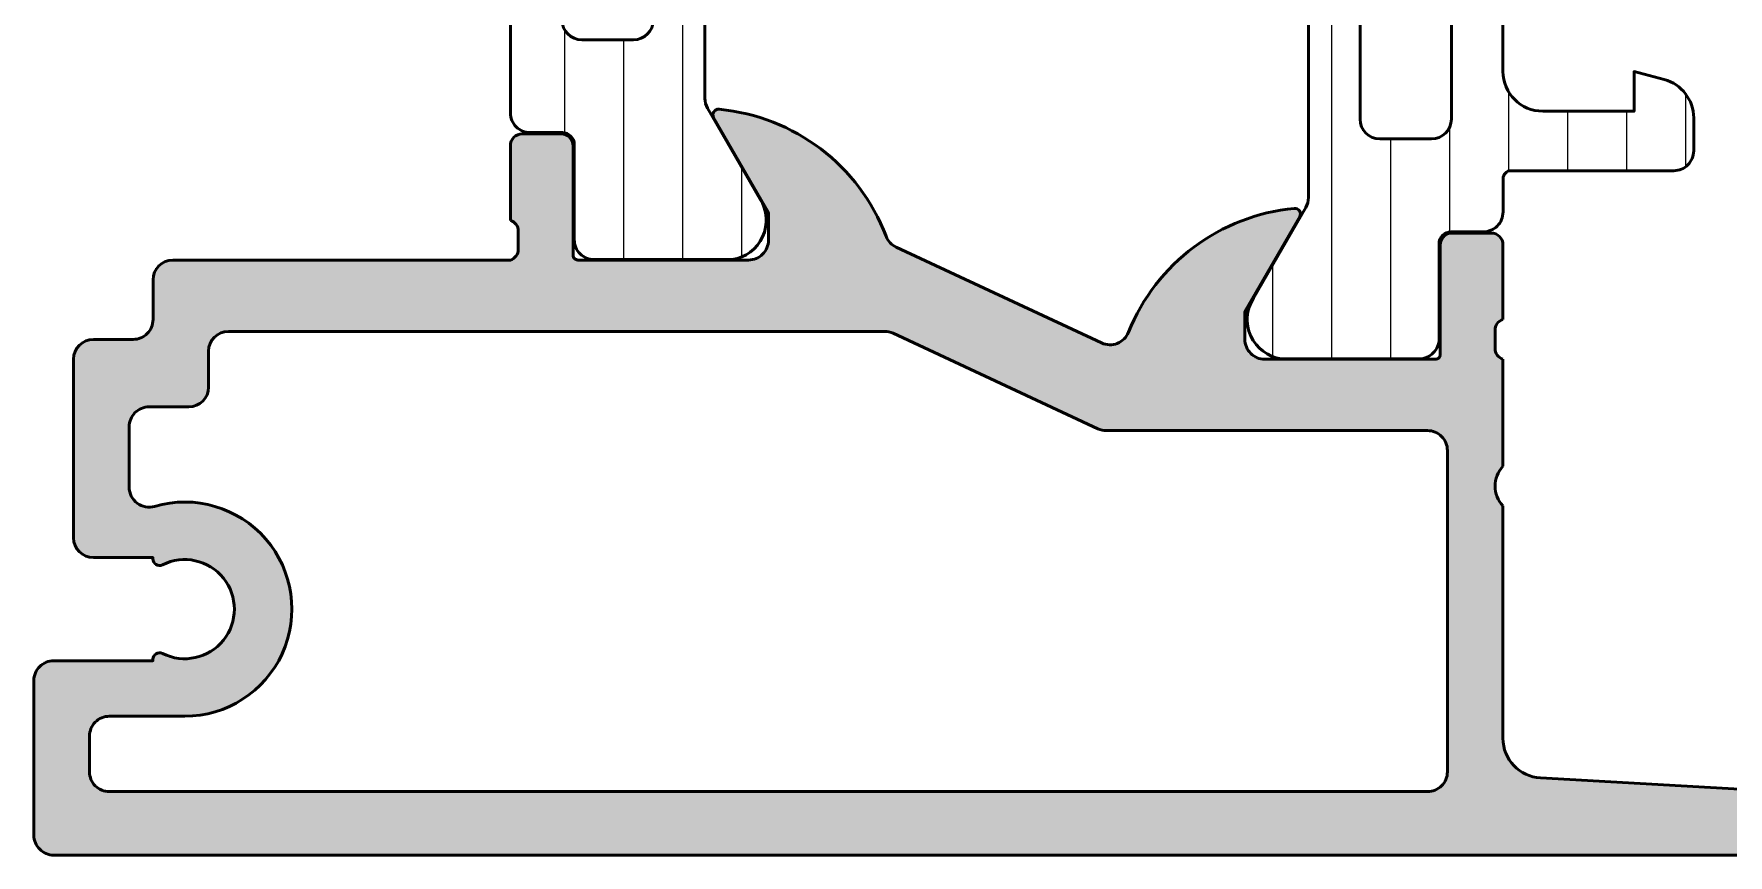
# Model space of a CAD drawing. Extents: x 0 to 67, y 0 to 82.7.
# Drawn here: x 0 to 42.67, y 0 to 20.7 of the extents above; entities that cross this region are included whole.
import ezdxf

# ---------------------------------------------------------------- set-up
doc = ezdxf.new("R2010")
doc.units = 0
for name, color, linetype, lineweight in [('0S-Alu contour', 7, 'Continuous', 50), ('0S-Alu hatch', 252, 'Continuous', 25), ('0S-Plastic contour', 254, 'Continuous', 50), ('0S-Plastic hatch', 253, 'Continuous', 25)]:
    doc.layers.add(name, color=color, linetype=linetype, lineweight=lineweight)
pattern_1 = [(90, (0, 0), (-1.4859, 0), [])]

# ---------------------------------------------------------------- blocks, each defined once
blk = doc.blocks.new('357410__69F29B72_6707_44F7_B56D_9465101F1DC2_')
at = {"layer": '0S-Alu hatch'}
h = blk.add_hatch(color=256, dxfattribs=at)
edge = h.paths.add_edge_path()
edge.add_arc((1.499999999999549, 12.49885488013193), 0.4999999999997762, 90.0000000000259, 180)
edge.add_line((0.9999999999997735, 12.49885488013193), (1.000000000000454, 7.999999999999529))
edge.add_arc((1.499999999999771, 7.99999999999919), 0.499999999999317, 180, 269.9999999999481)
edge.add_line((1.499999999999318, 7.499999999999873), (2.999620259335415, 7.499999999999416))
edge.add_line((2.999620259335415, 7.499999999999416), (2.999620259335186, 7.46421836450143))
edge.add_arc((3.164084523805417, 7.464218364501323), 0.1644642644702308, 180, 296.6479838913181)
edge.add_ellipse((3.798482728659506, 6.200000000000314), major_axis=(-1.250000000000136, 0), ratio=1, start_angle=63.352016108747705, end_angle=296.6479838912639, ccw=False)
edge.add_arc((3.164084523805594, 4.935781635498766), 0.1644642644706334, 63.3520161087329, 180)
edge.add_line((2.99962025933496, 4.935781635498766), (2.999620259334731, 4.900000017331747))
edge.add_line((2.999620259334731, 4.900000017331747), (0.5000228205135491, 4.900114101528616))
edge.add_arc((0.4999999999995341, 4.400114102049857), 0.4999999999995342, 89.99738496172033, 180)
edge.add_line((-1e-16, 4.400114102049857), (0, 0.5000228205134221))
edge.add_arc((0.4999999994796668, 0.5000000000004283), 0.5000000000004425, 179.9973849618429, 270.0000000000638)
edge.add_line((0.4999999994802236, -1.42e-14), (66.50000000000041, -4.832e-13))
edge.add_arc((66.50000000000036, 0.4999999999993775), 0.4999999999998607, 270.0000000000065, 360)
edge.add_line((67.00000000000021, 0.4999999999993775), (66.99999999999955, 4.499999999999744))
edge.add_arc((66.5, 4.500000000000198), 0.4999999999995453, 0, 89.99999999992184)
edge.add_line((66.50000000000068, 4.999999999999744), (65.19999999999959, 4.999999999999744))
edge.add_arc((65.19999999999948, 4.500000000000099), 0.4999999999996448, 89.99999999998697, 180)
edge.add_line((64.69999999999983, 4.500000000000099), (64.69999999999959, 3.999999999999744))
edge.add_line((64.69999999999959, 3.999999999999744), (65.69999999999959, 3.999999999999743))
edge.add_line((65.69999999999959, 3.999999999999743), (65.69999999999958, 2.29999999999994))
edge.add_ellipse((64.69999999999963, 2.299999999999744), major_axis=(-0.999999999999943, 0), ratio=1, start_angle=90.00000000001222, end_angle=180, ccw=False)
edge.add_line((64.69999999999985, 1.299999999999807), (60.69999999999915, 1.299999999999698))
edge.add_ellipse((60.69999999999983, 2.299999999999244), major_axis=(-0.9999999999995461, 0), ratio=1, start_angle=0, end_angle=89.99999999996089, ccw=False)
edge.add_line((59.70000000000029, 2.299999999999247), (59.70000000000005, 3.999999999999532))
edge.add_line((59.70000000000005, 3.999999999999532), (60.6999999999996, 3.99999999999963))
edge.add_line((60.6999999999996, 3.99999999999963), (60.6999999999996, 4.49999999999963))
edge.add_arc((60.19999999999971, 4.499999999999849), 0.4999999999998935, 0, 89.99999999998779)
edge.add_line((60.19999999999981, 4.999999999999742), (57.39999999999987, 4.999999999999744))
edge.add_arc((57.40000000000008, 4.499999999999753), 0.4999999999999903, 90.00000000002362, 180)
edge.add_line((56.90000000000008, 4.499999999999753), (56.89999999999987, 4.299999999999923))
edge.add_arc((57.40000000000003, 4.299999999999855), 0.5000000000001564, 180, 269.9999999999796)
edge.add_line((57.39999999999986, 3.799999999999698), (57.89999999999963, 3.799999999999699))
edge.add_ellipse((57.89999999999942, 3.299999999999034), major_axis=(-0.5000000000006648, 0), ratio=1, start_angle=180, end_angle=269.99999999997556, ccw=False)
edge.add_line((58.40000000000008, 3.299999999999029), (58.39999999999985, 2.099999999999305))
edge.add_ellipse((57.89999999999991, 2.099999999999828), major_axis=(-0.4999999999999432, 0), ratio=1, start_angle=89.99999999996578, end_angle=180, ccw=False)
edge.add_line((57.8999999999996, 1.599999999999883), (43.99999999999705, 1.599999999999781))
edge.add_line((43.99999999999705, 1.599999999999781), (37.94295020946173, 1.946117130887486))
edge.add_ellipse((38.00000000000016, 2.944488465311615), major_axis=(-1.000000000000146, 0), ratio=1, start_angle=0, end_angle=86.72951207682178, ccw=False)
edge.add_line((37.00000000000001, 2.944488465311611), (37, 8.79999999961901))
edge.add_ellipse((37.52500000039982, 9.299999999999752), major_axis=(-0.7250000005521066, 0), ratio=1, start_angle=-43.60281897267538, end_angle=43.602818972701414, ccw=False)
edge.add_line((36.99999999999977, 9.800000000380257), (36.99999999999977, 12.49999999999906))
edge.add_ellipse((37.07896834824692, 12.76796818220607), major_axis=(-0.2793616772218706, 0), ratio=1, start_angle=-1.1645893740699762, end_angle=73.5801235805103, ccw=False)
edge.add_line((36.79966437719669, 12.77364607404976), (36.79966437719599, 13.22724007405143))
edge.add_ellipse((37.07853247283917, 13.232900733528), major_axis=(-0.2789255417371477, 0), ratio=1, start_angle=-73.57540544472249, end_angle=1.162870072786177, ccw=False)
edge.add_line((36.99966537719637, 13.50044407405104), (36.99966537719568, 15.3804550740592))
edge.add_arc((36.69966537719584, 15.38045507405989), 0.2999999999998337, 0, 89.99999999989144)
edge.add_line((36.69966537719641, 15.68045507405972), (35.71969105815378, 15.68045507405961))
edge.add_arc((35.71969105815321, 15.38045507405976), 0.2999999999998515, 89.99999999989144, 180)
edge.add_line((35.41969105815336, 15.38045507405976), (35.41969105815314, 12.62045707405943))
edge.add_ellipse((35.29969105724364, 12.62045707405956), major_axis=(-0.1200000009094992, 0), ratio=1, start_angle=88.05338239233407, end_angle=180, ccw=False)
edge.add_line((35.29561485512317, 12.50052632406377), (30.99999999999977, 12.49999999999909))
edge.add_ellipse((30.99999999999976, 12.99999999999909), major_axis=(-0.5, 0), ratio=1, start_angle=0, end_angle=90.0000000000004, ccw=False)
edge.add_line((30.49999999999977, 12.99999999999909), (30.49999999999977, 13.6999999999991))
edge.add_line((30.49999999999977, 13.6999999999991), (31.88149545762215, 16.09282032302664))
edge.add_arc((31.76188021535149, 16.16188021535078), 0.1381197846482828, 330.0000000000019, 457.702437494094)
edge.add_arc((32.2095420388012, 11.32006509418352), 5.000465915440444, 95.34922800961911, 158.1878454940753)
edge.add_ellipse((27.10287083966966, 13.36384457125108), major_axis=(-0.499999999999996, 0), ratio=1, start_angle=64.99999999999778, end_angle=158.1878454940761, ccw=False)
edge.add_line((26.89156170879929, 12.91069067773277), (21.72007566707026, 15.32219422303301))
edge.add_ellipse((21.93138479794065, 15.77534811655134), major_axis=(-0.5000000000000233, 0), ratio=1, start_angle=20.819289221719828, end_angle=64.9999999999971, ccw=False)
edge.add_arc((16.79050139666486, 13.82052898054743), 4.999999999999972, 20.81928922171844, 84.6507719903807)
edge.add_arc((17.23811978464874, 18.66188021535146), 0.1381197846482985, 82.29756250590837, 209.9999999999924)
edge.add_line((17.11850454237807, 18.59282032302732), (18.50000000000045, 16.19999999999978))
edge.add_line((18.50000000000045, 16.19999999999978), (18.50000000000045, 15.49999999999977))
edge.add_ellipse((18.00000000000046, 15.49999999999976), major_axis=(-0.4999999999999929, 0), ratio=1, start_angle=89.9999999999996, end_angle=180, ccw=False)
edge.add_line((18.00000000000045, 14.99999999999977), (13.70119006412938, 15.00000615864176))
edge.add_ellipse((13.69997431904355, 15.11999999999934), major_axis=(-0.1199999999994153, 0), ratio=1, start_angle=0, end_angle=90.58048545044471, ccw=False)
edge.add_line((13.57997431904414, 15.11999999999934), (13.57997431904254, 17.87999800000021))
edge.add_arc((13.27997431904338, 17.87999800000089), 0.299999999999164, 0, 89.99999999989178)
edge.add_line((13.27997431904395, 18.17999800000005), (12.30000000000063, 18.17999799999971))
edge.add_arc((12.3000000000004, 17.87999799999976), 0.2999999999999545, 89.99999999995693, 180)
edge.add_line((12.00000000000045, 17.87999799999976), (11.99999999999999, 15.9999869999916))
edge.add_ellipse((11.92113290435717, 15.73244365946828), major_axis=(-0.2789255417374166, 0), ratio=1, start_angle=178.8371299271536, end_angle=253.575405444735, ccw=False)
edge.add_line((12.20000100000061, 15.72678299999141), (12.2000010000006, 15.27318899999043))
edge.add_ellipse((11.92116355345789, 15.26752059199266), major_axis=(-0.2788950563270881, 0), ratio=1, start_angle=106.4198764194081, end_angle=181.1645893739749, ccw=False)
edge.add_line((12.00000000000044, 14.99999999999975), (3.499999999999769, 14.99999999999964))
edge.add_arc((3.499999999999827, 14.49999999999981), 0.4999999999998295, 90.00000000000674, 180)
edge.add_line((2.999999999999998, 14.49999999999981), (2.999999999999546, 13.49885488013159))
edge.add_ellipse((2.499999999999711, 13.49885488013176), major_axis=(-0.4999999999998348, 0), ratio=1, start_angle=89.9999999999547, end_angle=180, ccw=False)
edge.add_line((2.499999999999316, 12.99885488013192), (1.499999999999323, 12.9988548801317))
edge = h.paths.add_edge_path()
edge.add_arc((3.900000000286921, 11.79885483518672), 0.4999999999996962, 269.9999974225636, 359.9980588020262)
edge.add_line((4.399999999999649, 11.79883789503868), (4.400030532214473, 12.70001694014851))
edge.add_ellipse((4.900030531927073, 12.7), major_axis=(-0.4999999999995684, 0), ratio=1, start_angle=270.00000000002615, end_angle=359.99805880202615, ccw=False)
edge.add_line((4.900030531926844, 13.19999999999957), (21.42788536740385, 13.19999999999979))
edge.add_ellipse((21.42788536740385, 12.69999999999981), major_axis=(-0.4999999999999786, 0), ratio=1, start_angle=244.99999999999602, end_angle=269.9999999999996, ccw=False)
edge.add_line((21.63919449827422, 13.1531538935181), (26.79953820045112, 10.74684610648078))
edge.add_arc((27.01084733132149, 11.19999999999911), 0.5000000000000036, 244.9999999999982, 270.0000000000008)
edge.add_line((27.01084733132149, 10.6999999999991), (35.10000000000011, 10.69999999999907))
edge.add_ellipse((35.10000000000012, 10.19999999999906), major_axis=(-0.5, 0), ratio=1, start_angle=180, end_angle=270.00000000000165, ccw=False)
edge.add_line((35.60000000000012, 10.19999999999906), (35.5999999999999, 2.099999999999525))
edge.add_ellipse((35.10000000000001, 2.099999999999652), major_axis=(-0.499999999999885, 0), ratio=1, start_angle=89.99999999998698, end_angle=180, ccw=False)
edge.add_line((35.0999999999999, 1.599999999999767), (1.90000000000009, 1.599999999999781))
edge.add_ellipse((1.899999999999749, 2.099999999999667), major_axis=(-0.4999999999998864, 0), ratio=1, start_angle=0, end_angle=90.00000000003911, ccw=False)
edge.add_line((1.399999999999863, 2.099999999999667), (1.399999999999423, 2.999999999999722))
edge.add_ellipse((1.899999999999601, 2.999999999999722), major_axis=(-0.5000000000001777, 0), ratio=1, start_angle=269.9999999999959, end_angle=360, ccw=False)
edge.add_line((1.899999999999636, 3.4999999999999), (3.798482728659336, 3.499999999999872))
edge.add_arc((3.798482728659281, 6.200000000014792), 2.70000000001492, 270.0000000000012, 466.3065154694726)
edge.add_ellipse((2.900000000003705, 9.271274781995494), major_axis=(-0.5000000000042966, 0), ratio=1, start_angle=0, end_angle=106.3065154694747, ccw=False)
edge.add_line((2.399999999999409, 9.271274781995494), (2.400000000000091, 10.79885488014687))
edge.add_ellipse((2.899999999999772, 10.79885488014687), major_axis=(-0.4999999999996808, 0), ratio=1, start_angle=269.99999742256654, end_angle=360, ccw=False)
edge.add_line((2.900000022492122, 11.29885488014655), (3.899999977794545, 11.29885483518702))
at = {"layer": '0S-Alu contour', "color": 7}
for points in [[(17.11850454237807, 18.59282032302732), (18.50000000000045, 16.19999999999978), (18.50000000000045, 15.49999999999977)], [(13.27997431904395, 18.17999800000005), (12.30000000000063, 18.17999799999971)], [(12.00000000000045, 17.87999799999976), (11.99999999999999, 15.9999869999916)], [(13.57997431904414, 15.11999999999934), (13.57997431904254, 17.87999800000021)], [(30.49999999999977, 12.99999999999909), (30.49999999999977, 13.6999999999991), (31.88149545762215, 16.09282032302664)], [(12.20000100000061, 15.72678299999141), (12.2000010000006, 15.27318899999043)], [(35.41969105815336, 15.38045507405976), (35.41969105815314, 12.62045707405943)], [(36.69966537719641, 15.68045507405972), (35.71969105815378, 15.68045507405961)], [(36.99966537719637, 13.50044407405104), (36.99966537719568, 15.3804550740592)], [(12.00000000000044, 14.99999999999975), (3.499999999999769, 14.99999999999964)], [(18.00000000000045, 14.99999999999977), (13.70119006412938, 15.00000615864176)], [(26.89156170879929, 12.91069067773277), (21.72007566707026, 15.32219422303301)], [(2.999999999999998, 14.49999999999981), (2.999999999999546, 13.49885488013159)], [(2.499999999999316, 12.99885488013192), (1.499999999999323, 12.9988548801317)], [(4.900030531926844, 13.19999999999957), (21.42788536740385, 13.19999999999979)], [(21.63919449827422, 13.1531538935181), (26.79953820045112, 10.74684610648078)], [(36.79966437719669, 12.77364607404976), (36.79966437719599, 13.22724007405143)], [(0.9999999999997735, 12.49885488013193), (1.000000000000454, 7.999999999999529)], [(4.399999999999649, 11.79883789503868), (4.400030532214473, 12.70001694014851)], [(35.29561485512317, 12.50052632406377), (30.99999999999977, 12.49999999999909)], [(36.99999999999977, 9.800000000380257), (36.99999999999977, 12.49999999999906)], [(2.900000022492122, 11.29885488014655), (3.899999977794545, 11.29885483518702)], [(2.399999999999409, 9.271274781995494), (2.400000000000091, 10.79885488014687)], [(27.01084733132149, 10.6999999999991), (35.10000000000011, 10.69999999999907)], [(35.60000000000012, 10.19999999999906), (35.5999999999999, 2.099999999999525)], [(37.00000000000001, 2.944488465311611), (37, 8.79999999961901)], [(1.499999999999318, 7.499999999999873), (2.999620259335415, 7.499999999999416), (2.999620259335186, 7.46421836450143)], [(2.99962025933496, 4.935781635498766), (2.999620259334731, 4.900000017331747), (0.5000228205135491, 4.900114101528616)], [(-1e-16, 4.400114102049857), (0, 0.5000228205134221)], [(1.899999999999636, 3.4999999999999), (3.798482728659336, 3.499999999999872)], [(1.399999999999863, 2.099999999999667), (1.399999999999423, 2.999999999999722)], [(57.8999999999996, 1.599999999999883), (43.99999999999705, 1.599999999999781), (37.94295020946173, 1.946117130887486)], [(35.0999999999999, 1.599999999999767), (1.90000000000009, 1.599999999999781)], [(0.4999999994802236, -1.42e-14), (66.50000000000041, -4.832e-13)]]:
    blk.add_lwpolyline(points, dxfattribs=at)
for centre, radius, start, end in [((17.23811978464874, 18.66188021535146), 0.1381197846482985, 82.29756250590837, 209.9999999999924), ((16.79050139666486, 13.82052898054743), 4.999999999999972, 20.81928922171844, 84.6507719903807), ((12.3000000000004, 17.87999799999976), 0.2999999999999545, 89.99999999995693, 180), ((13.27997431904338, 17.87999800000089), 0.299999999999164, 0, 89.99999999989178), ((32.2095420388012, 11.32006509418352), 5.000465915440444, 95.34922800961911, 158.1878454940753), ((31.76188021535149, 16.16188021535078), 0.1381197846482828, 330.0000000000019, 97.70243749409408), ((35.71969105815321, 15.38045507405976), 0.2999999999998515, 89.99999999989144, 180), ((36.69966537719584, 15.38045507405989), 0.2999999999998337, 0, 89.99999999989144), ((3.499999999999827, 14.49999999999981), 0.4999999999998295, 90.00000000000674, 180), ((1.499999999999549, 12.49885488013193), 0.4999999999997762, 90.0000000000259, 180), ((3.900000000286921, 11.79885483518672), 0.4999999999996962, 269.9999974225636, 359.9980588020262), ((27.01084733132149, 11.19999999999911), 0.5000000000000036, 244.9999999999982, 270.0000000000008), ((3.798482728659281, 6.200000000014792), 2.70000000001492, 270.0000000000012, 106.3065154694727), ((1.499999999999771, 7.99999999999919), 0.499999999999317, 180, 269.9999999999481), ((3.164084523805417, 7.464218364501323), 0.1644642644702308, 180, 296.6479838913181), ((0.4999999999995341, 4.400114102049857), 0.4999999999995342, 89.99738496172033, 180), ((3.164084523805594, 4.935781635498766), 0.1644642644706334, 63.3520161087329, 180), ((0.4999999994796668, 0.5000000000004283), 0.5000000000004425, 179.9973849618429, 270.0000000000638)]:
    blk.add_arc(centre, radius, start, end, dxfattribs=at)
at = {"layer": '0S-Alu contour', "color": 7, "extrusion": (0, 0, -1)}
for centre, radius, start, end in [((-11.92113290435717, 15.73244365946828), 0.2789255417374166, 106.424594555265, 181.1628700728464), ((-18.00000000000046, 15.49999999999976), 0.4999999999999929, 180, 270.0000000000004), ((-21.93138479794065, 15.77534811655134), 0.5000000000000233, 295.0000000000029, 339.1807107782802), ((-11.92116355345789, 15.26752059199266), 0.2788950563270881, 178.8354106260251, 253.5801235805919), ((-13.69997431904355, 15.11999999999934), 0.1199999999994153, 269.4195145495553, 0), ((-2.499999999999711, 13.49885488013176), 0.4999999999998348, 180, 270.0000000000454), ((-37.07853247283917, 13.232900733528), 0.2789255417371477, 358.8371299272138, 73.57540544472253), ((-4.900030531927073, 12.7), 0.4999999999995684, 0.0019411979738599, 89.99999999997382), ((-21.42788536740385, 12.69999999999981), 0.4999999999999786, 90.0000000000004, 115.000000000004), ((-27.10287083966966, 13.36384457125108), 0.499999999999996, 201.8121545059239, 295.0000000000022), ((-30.99999999999976, 12.99999999999909), 0.5, 269.9999999999996, 0), ((-35.29969105724364, 12.62045707405956), 0.1200000009094992, 180, 271.9466176076659), ((-37.07896834824692, 12.76796818220607), 0.2793616772218706, 286.4198764194897, 1.164589374070008), ((-2.899999999999772, 10.79885488014687), 0.4999999999996808, 0, 90.00000257743346), ((-35.10000000000012, 10.19999999999906), 0.5, 89.99999999999837, 180), ((-37.52500000039982, 9.299999999999752), 0.7250000005521066, 316.3971810272986, 43.60281897267536), ((-2.900000000003705, 9.271274781995494), 0.5000000000042966, 253.6934845305253, 0), ((-3.798482728659506, 6.200000000000314), 1.250000000000136, 63.35201610873609, 296.6479838912523), ((-1.899999999999601, 2.999999999999722), 0.5000000000001777, 0, 90.00000000000406), ((-38.00000000000016, 2.944488465311615), 1.000000000000146, 273.2704879231782, 0), ((-1.899999999999749, 2.099999999999667), 0.4999999999998864, 269.9999999999609, 0), ((-35.10000000000001, 2.099999999999652), 0.499999999999885, 180, 270.000000000013)]:
    blk.add_arc(centre, radius, start, end, dxfattribs=at)
blk = doc.blocks.new('284027__0E7C1AA2_9661_4B31_A3AD_25A3E8AFE642___9018FBB4_DCEC_4E87_9295_8E8C757F0D72_')
at = {"layer": '0S-Plastic hatch'}
h = blk.add_hatch(dxfattribs=at)
h.set_pattern_fill('ANSI31', color=256, scale=0.4680000000000001, angle=45, style=0)
h.set_pattern_definition(pattern_1)
edge = h.paths.add_edge_path()
edge.add_line((37.00000000023794, 51.2926084099033), (37.000022921558, 25.45125658823295))
edge.add_arc((37.20416178718004, 25.455375387072), 0.2041804127758777, 181.1558689437332, 269.5149389343144)
edge.add_line((37.20243323428489, 25.25120229122875), (41.30243323427305, 25.25120229122875))
edge.add_ellipse((41.30243323427304, 24.75120229122881), major_axis=(-0.4999999999999467, 0), ratio=1, start_angle=180, end_angle=269.9999999999992, ccw=False)
edge.add_line((41.80243323427299, 24.7512022912288), (41.80243323427299, 23.92045306784116))
edge.add_ellipse((40.80243323427291, 23.92045306784117), major_axis=(-1.000000000000078, 0), ratio=1, start_angle=104.999999999066, end_angle=180, ccw=False)
edge.add_line((41.0612522793597, 22.95452724154781), (40.30243323427304, 22.75120229122875))
edge.add_line((40.30243323427304, 22.75120229122875), (40.30243323427305, 23.75120229122876))
edge.add_line((40.30243323427305, 23.75120229122876), (38.00243323428464, 23.75120229122875))
edge.add_arc((38.00414226812572, 22.74707631855116), 1.004127427074075, 90.09751797508503, 179.7701403215033)
edge.add_line((37.00002292155801, 22.75110467439849), (37.00002292155801, 19.75122632025476))
edge.add_arc((38.00414248000591, 19.75532877543039), 1.00412793895802, 180.2340877213064, 269.9024699847437)
edge.add_line((38.00243323428583, 18.75120229122875), (40.30243323427304, 18.75120229122875))
edge.add_line((40.30243323427304, 18.75120229122875), (40.30243323427316, 19.75120229122869))
edge.add_line((40.30243323427316, 19.75120229122869), (41.06125227939551, 19.54787734086997))
edge.add_ellipse((40.80243323427313, 18.58195151458678), major_axis=(-0.9999999999994615, 0), ratio=1, start_angle=180, end_angle=254.9999999988138, ccw=False)
edge.add_line((41.80243323427259, 18.58195151458678), (41.80243323427304, 17.75120229122903))
edge.add_ellipse((41.30243323427304, 17.75120229122874), major_axis=(-0.4999999999999929, 0), ratio=1, start_angle=89.9999999999992, end_angle=180, ccw=False)
edge.add_line((41.30243323427303, 17.25120229122875), (37.20243323428468, 17.25120229122875))
edge.add_arc((37.20243323428468, 17.05120229122876), 0.1999999999999886, 90, 180)
edge.add_line((37.0024332342847, 17.05120229122876), (37.00111268929475, 16.21013004610141))
edge.add_ellipse((36.50111536862897, 16.21010925689817), major_axis=(-0.4999973210979774, 0), ratio=1, start_angle=90.00202407690819, end_angle=180.0023822800019, ccw=False)
edge.add_line((36.50113303193751, 15.71011193611219), (35.69079973539075, 15.71008330962971))
edge.add_arc((35.6908103334327, 15.41008330981691), 0.2999999999999963, 90.00202407691583, 180.010000035117)
edge.add_line((35.39081033800199, 15.41003094975575), (35.39122921384228, 13.01007407425982))
edge.add_ellipse((34.89123323682727, 13.0100533243742), major_axis=(-0.4999959774455725, 0), ratio=1, start_angle=90.00208723675149, end_angle=180.0023777809109, ccw=False)
edge.add_line((34.89125145125752, 12.5100573472604), (31.41470721164118, 12.50993069970388))
edge.add_ellipse((31.5569820085554, 13.4997539283803), major_axis=(-0.9999960709244797, 0), ratio=1, start_angle=-32.724940801958894, end_angle=81.82046724598672, ccw=False)
edge.add_line((30.71570977789666, 14.04035838247486), (32.03409677568368, 16.3240629837299))
edge.add_arc((31.60107500404301, 16.57404727380665), 0.5000000000000047, 330.0020786985412, 360.0018117434856)
edge.add_line((32.10107500379304, 16.57406308425116), (32.09998869139983, 50.92833079431193))
edge.add_arc((31.59998869164975, 50.92831498386867), 0.5000000000000511, 0.0018117430833341, 30.00207189723085)
edge.add_line((32.0329923529018, 51.17833064206307), (30.71443992344542, 53.46193973131239))
edge.add_ellipse((31.55567298966563, 54.00260512706297), major_axis=(-0.9999960709244774, 0), ratio=1, start_angle=-81.81631665021479, end_angle=32.7290913977306, ccw=False)
edge.add_line((31.41332648878386, 54.99241804653367), (34.88987052002936, 54.99254469409655))
edge.add_ellipse((34.8898887344596, 54.49254871698273), major_axis=(-0.4999959774455875, 0), ratio=1, start_angle=179.9941505605964, end_angle=270.00208723674984, ccw=False)
edge.add_line((35.38988470929952, 54.492497671405), (35.3896396924517, 52.09260728859734))
edge.add_arc((35.68963969088823, 52.09257666045132), 0.299999999999995, 179.9941504549235, 270.0020240769159)
edge.add_line((35.68965028893018, 51.79257666063852), (36.49998501583147, 51.79260528718652))
edge.add_ellipse((36.50000267914014, 51.29260796640052), major_axis=(-0.4999973210979879, 0), ratio=1, start_angle=180.0000508192582, end_angle=270.0020240769237, ccw=False)
edge = h.paths.add_edge_path()
edge.add_line((35.70055130142633, 40.10119604774752), (35.70055130142633, 48.95118994053619))
edge.add_arc((35.2005512993387, 48.9511899405362), 0.5000000020876314, 0, 90)
edge.add_line((35.2005512993387, 49.45118994262383), (33.90053698081171, 49.45118994236242))
edge.add_arc((33.90053698091735, 48.95119358170581), 0.4999963606566098, 90.00000001210513, 180)
edge.add_line((33.40054062026073, 48.95119358170581), (33.40054062026074, 40.10119240650811))
edge.add_arc((33.90053698091725, 40.10119240650811), 0.4999963606565033, 180, 270.0000000000008)
edge.add_line((33.90053698091725, 39.60119604585162), (35.2005347265867, 39.60119604586487))
edge.add_arc((35.20055129926902, 40.10119604774752), 0.5000000021573078, 269.9981009105044, 360)
edge = h.paths.add_edge_path()
edge.add_line((33.40054062026359, 38.10119604656851), (33.4005406202636, 29.40118994304763))
edge.add_arc((33.90054062026359, 29.40118994304763), 0.4999999999999929, 180, 270)
edge.add_line((33.90054062026359, 28.90118994304764), (35.20055130141594, 28.90118994304764))
edge.add_arc((35.20055130141594, 29.40118994304764), 0.5, 270, 360)
edge.add_line((35.70055130141594, 29.40118994304764), (35.70055130141596, 38.10119604656332))
edge.add_arc((35.20055130141596, 38.10119604656332), 0.5000000000000071, 0, 90.00000000000081)
edge.add_line((35.20055130141595, 38.60119604656333), (33.90054062026361, 38.60119604656332))
edge.add_arc((33.90054062026361, 38.1011960465633), 0.5000000000000142, 90, 180)
edge = h.paths.add_edge_path()
edge.add_line((35.70055130141594, 18.55118078777944), (35.70055130141593, 27.40118994123468))
edge.add_arc((35.20055129932831, 27.40118994123469), 0.5000000020876172, 0, 89.9999999994154)
edge.add_line((35.20055129933342, 27.9011899433223), (33.90053698090692, 27.90118994306089))
edge.add_arc((33.90053698090692, 27.40119358240432), 0.4999963606565672, 90, 180)
edge.add_line((33.40054062025036, 27.40119358240432), (33.4005406202636, 18.55121130535237))
edge.add_arc((33.90055587905266, 18.55121130535237), 0.500015258789052, 180, 270)
edge.add_line((33.90055587905266, 18.05119604656332), (35.20056656020501, 18.05119604656331))
edge.add_arc((35.200566560205, 18.55118078777425), 0.4999847412109375, 270.0000000000008, 360)
at = {"layer": '0S-Alu contour', "color": 7}
for points in [[(35.2005512993387, 49.45118994262383), (33.90053698081171, 49.45118994236242)], [(33.40054062026073, 48.95119358170581), (33.40054062026074, 40.10119240650811)], [(35.70055130142633, 40.10119604774752), (35.70055130142633, 48.95118994053619)], [(33.90053698091725, 39.60119604585162), (35.2005347265867, 39.60119604586487)], [(35.20055130141595, 38.60119604656333), (33.90054062026361, 38.60119604656332)], [(33.40054062026359, 38.10119604656851), (33.4005406202636, 29.40118994304763)], [(35.70055130141594, 29.40118994304764), (35.70055130141596, 38.10119604656332)], [(33.90054062026359, 28.90118994304764), (35.20055130141594, 28.90118994304764)], [(35.20055129933342, 27.9011899433223), (33.90053698090692, 27.90118994306089)], [(33.40054062025036, 27.40119358240432), (33.4005406202636, 18.55121130535237)], [(35.70055130141594, 18.55118078777944), (35.70055130141593, 27.40118994123468)], [(33.90055587905266, 18.05119604656332), (35.20056656020501, 18.05119604656331)]]:
    blk.add_lwpolyline(points, dxfattribs=at)
for centre, radius, start, end in [((33.90053698091735, 48.95119358170581), 0.4999963606566098, 90.00000001210513, 180), ((35.2005512993387, 48.9511899405362), 0.5000000020876314, 0, 90), ((33.90053698091725, 40.10119240650811), 0.4999963606565033, 180, 270.0000000000008), ((35.20055129926902, 40.10119604774752), 0.5000000021573078, 269.9981009105044, 0), ((33.90054062026361, 38.1011960465633), 0.5000000000000142, 90, 180), ((35.20055130141596, 38.10119604656332), 0.5000000000000071, 0, 90.00000000000081), ((33.90054062026359, 29.40118994304763), 0.4999999999999929, 180, 270), ((35.20055130141594, 29.40118994304764), 0.5, 270, 0), ((33.90053698090692, 27.40119358240432), 0.4999963606565672, 90, 180), ((35.20055129932831, 27.40118994123469), 0.5000000020876172, 0, 89.9999999994154), ((33.90055587905266, 18.55121130535237), 0.500015258789052, 180, 270), ((35.200566560205, 18.55118078777425), 0.4999847412109375, 270.0000000000008, 0)]:
    blk.add_arc(centre, radius, start, end, dxfattribs=at)
at = {"layer": '0S-Plastic contour', "color": 7}
for points in [[(31.41332648878386, 54.99241804653367), (34.88987052002936, 54.99254469409655)], [(35.38988470929952, 54.492497671405), (35.3896396924517, 52.09260728859734)], [(32.0329923529018, 51.17833064206307), (30.71443992344542, 53.46193973131239)], [(35.68965028893018, 51.79257666063852), (36.49998501583147, 51.79260528718652)], [(37.00000000023794, 51.2926084099033), (37.000022921558, 25.45125658823295)], [(32.10107500379304, 16.57406308425116), (32.09998869139983, 50.92833079431193)], [(37.20243323428489, 25.25120229122875), (41.30243323427305, 25.25120229122875)], [(41.80243323427299, 24.7512022912288), (41.80243323427299, 23.92045306784116)], [(41.0612522793597, 22.95452724154781), (40.30243323427304, 22.75120229122875), (40.30243323427305, 23.75120229122876), (38.00243323428464, 23.75120229122875)], [(37.00002292155801, 22.75110467439849), (37.00002292155801, 19.75122632025476)], [(38.00243323428583, 18.75120229122875), (40.30243323427304, 18.75120229122875), (40.30243323427316, 19.75120229122869), (41.06125227939551, 19.54787734086997)], [(41.80243323427259, 18.58195151458678), (41.80243323427304, 17.75120229122903)], [(41.30243323427303, 17.25120229122875), (37.20243323428468, 17.25120229122875)], [(37.0024332342847, 17.05120229122876), (37.00111268929475, 16.21013004610141)], [(30.71570977789666, 14.04035838247486), (32.03409677568368, 16.3240629837299)], [(35.39081033800199, 15.41003094975575), (35.39122921384228, 13.01007407425982)], [(36.50113303193751, 15.71011193611219), (35.69079973539075, 15.71008330962971)], [(34.89125145125752, 12.5100573472604), (31.41470721164118, 12.50993069970388)]]:
    blk.add_lwpolyline(points, dxfattribs=at)
at = {"layer": '0S-Plastic contour', "color": 7, "extrusion": (0, 0, -1)}
for centre, radius, start, end in [((-31.55567298966563, 54.00260512706297), 0.9999960709244774, 327.2709086022694, 81.81631665021486), ((-34.8898887344596, 54.49254871698273), 0.4999959774455876, 89.99791276325018, 180.0058494394036), ((-36.50000267914014, 51.29260796640052), 0.4999973210979879, 89.99797592307631, 179.9999491807418), ((-41.30243323427304, 24.75120229122881), 0.4999999999999467, 90.00000000000081, 180), ((-40.80243323427291, 23.92045306784117), 1.000000000000078, 180, 255.000000000934), ((-40.80243323427313, 18.58195151458678), 0.9999999999994615, 105.0000000011862, 180), ((-41.30243323427304, 17.75120229122874), 0.4999999999999929, 180, 270.0000000000008), ((-36.50111536862897, 16.21010925689817), 0.4999973210979775, 179.9976177199981, 269.9979759230918), ((-31.5569820085554, 13.4997539283803), 0.9999960709244797, 278.1795327540133, 32.72494080195887), ((-34.89123323682727, 13.0100533243742), 0.4999959774455726, 179.9976222190891, 269.9979127632485)]:
    blk.add_arc(centre, radius, start, end, dxfattribs=at)
at = {"layer": '0S-Plastic contour', "color": 7}
for centre, radius, start, end in [((35.68963969088823, 52.09257666045132), 0.299999999999995, 179.9941504549235, 270.0020240769159), ((31.59998869164975, 50.92831498386867), 0.5000000000000511, 0.0018117430833341, 30.00207189723085), ((37.20416178718004, 25.455375387072), 0.2041804127758777, 181.1558689437332, 269.5149389343144), ((38.00414226812572, 22.74707631855116), 1.004127427074075, 90.09751797508503, 179.7701403215033), ((38.00414248000591, 19.75532877543039), 1.00412793895802, 180.2340877213064, 269.9024699847437), ((37.20243323428468, 17.05120229122876), 0.1999999999999886, 90, 180), ((31.60107500404301, 16.57404727380665), 0.5000000000000047, 330.0020786985412, 0.00181174348567), ((35.6908103334327, 15.41008330981691), 0.2999999999999963, 90.00202407691583, 180.010000035117)]:
    blk.add_arc(centre, radius, start, end, dxfattribs=at)
blk = doc.blocks.new('284027__70D898AD_0743_4A05_9999_1F7EA131FB04___64D4B17F_8FC2_4A7B_BA8F_FAB704AD06CD_')
at = {"layer": '0S-Plastic hatch'}
h = blk.add_hatch(dxfattribs=at)
h.set_pattern_fill('ANSI31', color=256, scale=0.4680000000000001, angle=45, style=0)
h.set_pattern_definition(pattern_1)
edge = h.paths.add_edge_path()
edge.add_line((12.00000000000045, 48.79247129856358), (12.00000000000045, 18.70999699999975))
edge.add_arc((12.49999732109125, 18.70999432109056), 0.4999973210979799, 179.999693017615, 270.0003069820259)
edge.add_line((12.50000000000044, 18.20999699999975), (13.31033133333378, 18.20999699999975))
edge.add_ellipse((13.31033133333378, 17.90999699999975), major_axis=(-0.3000000000000007, 0), ratio=1, start_angle=180, end_angle=270, ccw=False)
edge.add_line((13.61033133333378, 17.90999699999975), (13.60999938293676, 15.50999861706344))
edge.add_arc((14.10999536037537, 15.50999597743837), 0.4999959774455828, 179.9996975182267, 270.0003024811861)
edge.add_line((14.10999800000045, 15.00999999999975), (17.58653949809992, 15.00999999999975))
edge.add_arc((17.44422884910857, 15.9998180747226), 0.9999960709244758, 278.1816080518995, 392.7270160998405)
edge.add_line((18.28548149809992, 16.54045299999975), (16.96701178361331, 18.82410984675002))
edge.add_ellipse((17.40002450034361, 19.07410982104956), major_axis=(-0.4999999999999324, 0), ratio=1, start_angle=-5.991033771124421e-05, end_angle=29.999996599347185, ccw=False)
edge.add_line((16.90002450034396, 19.0741103438659), (16.90002450034396, 48.42835900028245))
edge.add_ellipse((17.40002450034371, 48.42835847751377), major_axis=(-0.5000000000000281, 0), ratio=1, start_angle=330.0000034006555, end_angle=359.9999401018306, ccw=False)
edge.add_line((16.96701178361331, 48.67835845181334), (18.28548149809992, 50.9620152985636))
edge.add_arc((17.44422884910857, 51.50265022384075), 0.9999960709244655, 327.2729839001595, 441.8183919481009)
edge.add_line((17.58653949809992, 52.49246829856359), (14.10999800000044, 52.49246829856359))
edge.add_arc((14.10999536037537, 51.99247232112497), 0.4999959774455775, 89.99969751881433, 180.0003024817733)
edge.add_line((13.60999938293676, 51.99246968149478), (13.61033133333378, 49.59247129856359))
edge.add_ellipse((13.31033133333378, 49.59247129856359), major_axis=(-0.3000000000000043, 0), ratio=1, start_angle=90, end_angle=180, ccw=False)
edge.add_line((13.31033133333378, 49.29247129856359), (12.50000000000045, 49.29247129856358))
edge.add_arc((12.49999732109125, 48.79247397747278), 0.4999973210979797, 89.99969301797381, 180.0003069823849)
edge = h.paths.add_edge_path()
edge.add_line((13.30000495910689, 39.40082702636695), (13.30000495910689, 46.55085144042945))
edge.add_ellipse((13.80001728385528, 46.55083911629001), major_axis=(-0.5000123249002697, 0), ratio=1, start_angle=270.00316076264977, end_angle=359.99858779257676, ccw=False)
edge.add_line((13.79998970031783, 47.05085144042945), (15.09999847412154, 47.05085144042945))
edge.add_ellipse((15.09995491469023, 46.55080788099815), major_axis=(-0.5000435613285635, 0), ratio=1, start_angle=180.0049911083805, end_angle=269.9950088916888, ccw=False)
edge.add_line((15.59999847412154, 46.55085144043005), (15.6000137329106, 39.40082702636633))
edge.add_ellipse((15.0999701734793, 39.40087058579825), major_axis=(-0.5000435613285599, 0), ratio=1, start_angle=90.00499110831078, end_angle=179.9950088916196, ccw=False)
edge.add_line((15.1000137329106, 38.90082702636694), (13.80000495910689, 38.90082702636695))
edge.add_ellipse((13.80004851853819, 39.40087058579825), major_axis=(-0.5000435613285641, 0), ratio=1, start_angle=0.004991108380522746, end_angle=89.99500889168883, ccw=False)
edge = h.paths.add_edge_path()
edge.add_line((15.6000137329106, 37.40082702636694), (15.6000137329106, 30.20085334777808))
edge.add_ellipse((15.10006450684479, 30.20080257384389), major_axis=(-0.4999492286440648, 0), ratio=1, start_angle=89.99418114485098, end_angle=180.0058188551887, ccw=False)
edge.add_line((15.1000137329106, 29.70085334777808), (13.80000495910689, 29.70085334777808))
edge.add_ellipse((13.7999541851727, 30.20080257384389), major_axis=(-0.4999492286440654, 0), ratio=1, start_angle=-0.005818855251277455, end_angle=90.00581885514902, ccw=False)
edge.add_line((13.30000495910689, 30.20085334777843), (13.30000495910689, 37.40082702636694))
edge.add_ellipse((13.7999541851727, 37.40087780030113), major_axis=(-0.4999492286440736, 0), ratio=1, start_angle=-90.00581885514828, end_angle=0.005818855188692851, ccw=False)
edge.add_line((13.80000495910689, 37.90082702636695), (15.1000137329106, 37.90082702636695))
edge.add_ellipse((15.10006450684479, 37.40087780030113), major_axis=(-0.4999492286440643, 0), ratio=1, start_angle=179.9941811448115, end_angle=270.005818855149, ccw=False)
edge = h.paths.add_edge_path()
edge.add_line((13.30000495910689, 21.0508275032041), (13.30000495910689, 28.20085334777808))
edge.add_ellipse((13.80004851853819, 28.20080978834677), major_axis=(-0.5000435613285635, 0), ratio=1, start_angle=270.0049911083112, end_angle=359.9950088916195, ccw=False)
edge.add_line((13.80000495910689, 28.70085334777808), (15.1000137329106, 28.70085334777808))
edge.add_ellipse((15.0999701734793, 28.20080978834677), major_axis=(-0.5000435613285635, 0), ratio=1, start_angle=180.0049911083805, end_angle=269.9950088916888, ccw=False)
edge.add_line((15.6000137329106, 28.20085334777868), (15.6000137329106, 21.05082750320349))
edge.add_ellipse((15.0999701734793, 21.0508710626354), major_axis=(-0.5000435613285616, 0), ratio=1, start_angle=90.004991108311, end_angle=179.9950088916196, ccw=False)
edge.add_line((15.1000137329106, 20.5508275032041), (13.80000495910689, 20.5508275032041))
edge.add_ellipse((13.80004851853819, 21.05087106263541), major_axis=(-0.5000435613285628, 0), ratio=1, start_angle=0.004991108380522746, end_angle=89.995008891689, ccw=False)
at = {"layer": '0S-Alu contour', "color": 7}
for points in [[(13.79998970031783, 47.05085144042945), (15.09999847412154, 47.05085144042945)], [(13.30000495910689, 39.40082702636695), (13.30000495910689, 46.55085144042945)], [(15.59999847412154, 46.55085144043005), (15.6000137329106, 39.40082702636633)], [(15.1000137329106, 38.90082702636694), (13.80000495910689, 38.90082702636695)], [(13.80000495910689, 37.90082702636695), (15.1000137329106, 37.90082702636695)], [(13.30000495910689, 30.20085334777843), (13.30000495910689, 37.40082702636694)], [(15.6000137329106, 37.40082702636694), (15.6000137329106, 30.20085334777808)], [(15.1000137329106, 29.70085334777808), (13.80000495910689, 29.70085334777808)], [(13.80000495910689, 28.70085334777808), (15.1000137329106, 28.70085334777808)], [(13.30000495910689, 21.0508275032041), (13.30000495910689, 28.20085334777808)], [(15.6000137329106, 28.20085334777868), (15.6000137329106, 21.05082750320349)], [(15.1000137329106, 20.5508275032041), (13.80000495910689, 20.5508275032041)]]:
    blk.add_lwpolyline(points, dxfattribs=at)
at = {"layer": '0S-Alu contour', "color": 7, "extrusion": (0, 0, -1)}
for centre, radius, start, end in [((-13.80001728385528, 46.55083911629001), 0.5000123249002697, 0.0014122074232716, 89.99683923735024), ((-15.09995491469023, 46.55080788099815), 0.5000435613285635, 90.00499110831119, 179.9950088916195), ((-13.80004851853819, 39.40087058579825), 0.5000435613285641, 270.0049911083112, 359.9950088916195), ((-15.0999701734793, 39.40087058579825), 0.5000435613285599, 180.0049911083805, 269.9950088916892), ((-13.7999541851727, 37.40087780030113), 0.4999492286440736, 359.9941811448113, 90.0058188551484), ((-15.10006450684479, 37.40087780030113), 0.4999492286440643, 89.994181144851, 180.0058188551886), ((-13.7999541851727, 30.20080257384389), 0.4999492286440654, 269.994181144851, 0.0058188552513184), ((-15.10006450684479, 30.20080257384389), 0.4999492286440648, 179.9941811448113, 270.005818855149), ((-13.80004851853819, 28.20080978834677), 0.5000435613285635, 0.0049911083804904, 89.99500889168881), ((-15.0999701734793, 28.20080978834677), 0.5000435613285635, 90.00499110831119, 179.9950088916195), ((-13.80004851853819, 21.05087106263541), 0.5000435613285628, 270.004991108311, 359.9950088916195), ((-15.0999701734793, 21.0508710626354), 0.5000435613285616, 180.0049911083805, 269.995008891689)]:
    blk.add_arc(centre, radius, start, end, dxfattribs=at)
at = {"layer": '0S-Plastic contour', "color": 7}
for points in [[(17.58653949809992, 52.49246829856359), (14.10999800000044, 52.49246829856359)], [(13.60999938293676, 51.99246968149478), (13.61033133333378, 49.59247129856359)], [(16.96701178361331, 48.67835845181334), (18.28548149809992, 50.9620152985636)], [(13.31033133333378, 49.29247129856359), (12.50000000000045, 49.29247129856358)], [(12.00000000000045, 48.79247129856358), (12.00000000000045, 18.70999699999975)], [(16.90002450034396, 19.0741103438659), (16.90002450034396, 48.42835900028245)], [(18.28548149809992, 16.54045299999975), (16.96701178361331, 18.82410984675002)], [(12.50000000000044, 18.20999699999975), (13.31033133333378, 18.20999699999975)], [(13.61033133333378, 17.90999699999975), (13.60999938293676, 15.50999861706344)], [(14.10999800000045, 15.00999999999975), (17.58653949809992, 15.00999999999975)]]:
    blk.add_lwpolyline(points, dxfattribs=at)
for centre, radius, start, end in [((14.10999536037537, 51.99247232112497), 0.4999959774455775, 89.99969751881433, 180.0003024817733), ((17.44422884910857, 51.50265022384075), 0.9999960709244655, 327.2729839001595, 81.81839194810091), ((12.49999732109125, 48.79247397747278), 0.4999973210979797, 89.99969301797381, 180.0003069823849), ((12.49999732109125, 18.70999432109056), 0.4999973210979799, 179.999693017615, 270.0003069820259), ((17.44422884910857, 15.9998180747226), 0.9999960709244758, 278.1816080518995, 32.72701609984053), ((14.10999536037537, 15.50999597743837), 0.4999959774455828, 179.9996975182267, 270.0003024811861)]:
    blk.add_arc(centre, radius, start, end, dxfattribs=at)
at = {"layer": '0S-Plastic contour', "color": 7, "extrusion": (0, 0, -1)}
for centre, radius, start, end in [((-13.31033133333378, 49.59247129856359), 0.3000000000000043, 180, 270), ((-17.40002450034371, 48.42835847751377), 0.5000000000000281, 5.98981694121e-05, 29.99999659934454), ((-17.40002450034361, 19.07410982104956), 0.4999999999999324, 330.0000034006528, 5.99103376539e-05), ((-13.31033133333378, 17.90999699999975), 0.3000000000000007, 90, 180)]:
    blk.add_arc(centre, radius, start, end, dxfattribs=at)
blk = doc.blocks.new('358950__E9B5625C_F909_4A43_A092_5385A5551C10_')
at = {"layer": '0S-Alu contour', "color": 7}
blk.add_blockref('357410__69F29B72_6707_44F7_B56D_9465101F1DC2_', (0, 0), dxfattribs=at)
at = {"layer": '0S-Plastic contour', "color": 7}
for name in ['284027__0E7C1AA2_9661_4B31_A3AD_25A3E8AFE642___9018FBB4_DCEC_4E87_9295_8E8C757F0D72_', '284027__70D898AD_0743_4A05_9999_1F7EA131FB04___64D4B17F_8FC2_4A7B_BA8F_FAB704AD06CD_']:
    blk.add_blockref(name, (0, 0), dxfattribs=at)

msp = doc.modelspace()

# ---------------------------------------------------------------- block references
at = {"layer": '0S-Alu contour', "color": 7}
msp.add_blockref('358950__E9B5625C_F909_4A43_A092_5385A5551C10_', (0, 0), dxfattribs=at)

doc.saveas('drawing.dxf')
